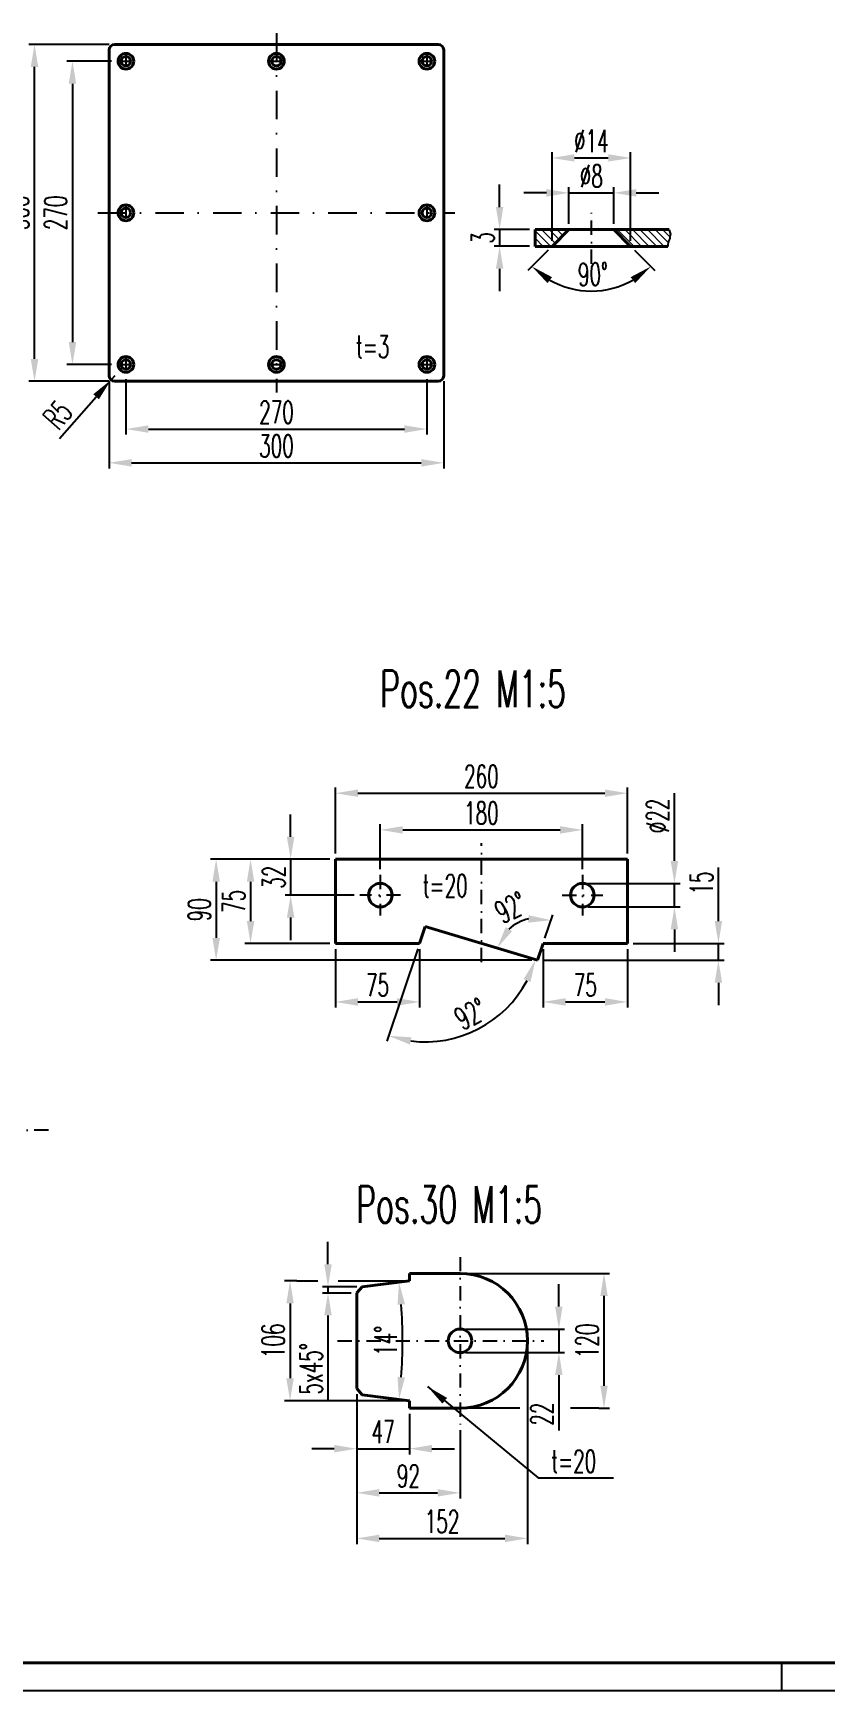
# Model space of a CAD drawing. Extents: x -2850 to -1661, y 5788 to 6629.
# Drawn here: x -2393.6 to -2252.7, y 5792.8 to 6088.1 of the extents above; entities that cross this region are included whole.
import ezdxf

# ---------------------------------------------------------------- set-up
doc = ezdxf.new("R2010")
doc.units = 0
doc.linetypes.add('STRICHPUNKT', pattern=[25.4, 12.7, -6.35, 0, -6.35])
doc.layers.get('Defpoints').update_dxf_attribs({"linetype": 'CONTINUOUS'})
for name, color, linetype, lineweight in [('ACHSE', 150, 'STRICHPUNKT', 25), ('BEM', 6, 'CONTINUOUS', 25), ('SCHRAFFUR', 252, 'CONTINUOUS', 13), ('TEXT_7', 1, 'CONTINUOUS', 60), ('VOLL_03', 6, 'CONTINUOUS', 25), ('VOLL_05', 7, 'CONTINUOUS', 40)]:
    doc.layers.add(name, color=color, linetype=linetype, lineweight=lineweight)
doc.styles.add('ROMANS', font='romans.shx', dxfattribs={"width": 0.6, "height": 80})
doc.styles.get("Standard").update_dxf_attribs({"font": 'romans.shx', "width": 0.6})
doc.dimstyles.get("Standard").update_dxf_attribs({"dimtxt": 4, "dimasz": 4, "dimexe": 1, "dimexo": 1, "dimgap": 1, "dimtad": 1, "dimdsep": 46, "dimtxsty": 'Standard', "dimcen": 0, "dimclrd": 256, "dimclre": 256, "dimclrt": 256, "dimazin": 0, "dimtfac": 1, "dimtmove": 0, "dimatfit": 3, "dimfxl": 0, "dimtolj": 1, "dimtzin": 0, "dimarcsym": 0})

# ---------------------------------------------------------------- blocks, each defined once
blk = doc.blocks.new('*D187')
at = {"layer": 'BEM', "lineweight": -2}
for p, q in [((-2379.12, 6027.05), (-2379.78, 6026.3)), ((-2388.97, 6015.89), (-2382.43, 6023.3))]:
    blk.add_line(p, q, dxfattribs=at)
at = {"layer": 'BEM'}
blk.add_solid([(-2382.93, 6023.75), (-2381.93, 6022.86), (-2379.78, 6026.3)], dxfattribs=at)
at = {"layer": 'Defpoints', "color": 0}
for p in [(-2379.78, 6026.3), (-2379.12, 6027.05)]:
    blk.add_point(p, dxfattribs=at)
at = {"layer": 'BEM', "insert": (-2389.27, 6020.08), "char_height": 4, "attachment_point": 5, "rotation": 48.5988}
blk.add_mtext('\\A1;R5', dxfattribs=at)
blk = doc.blocks.new('*D186')
at = {"layer": 'BEM', "lineweight": -2}
for p, q in [((-2380.12, 6086.05), (-2394.4, 6086.05)), ((-2393.4, 6030.05), (-2393.4, 6082.05)), ((-2380.12, 6026.05), (-2394.4, 6026.05))]:
    blk.add_line(p, q, dxfattribs=at)
at = {"layer": 'BEM'}
for points in [[(-2394.07, 6082.05), (-2392.73, 6082.05), (-2393.4, 6086.05)], [(-2394.07, 6030.05), (-2392.73, 6030.05), (-2393.4, 6026.05)]]:
    blk.add_solid(points, dxfattribs=at)
at = {"layer": 'Defpoints', "color": 0}
for p in [(-2393.4, 6086.05), (-2379.12, 6086.05), (-2379.12, 6026.05)]:
    blk.add_point(p, dxfattribs=at)
at = {"layer": 'BEM', "insert": (-2396.4, 6056.05), "char_height": 4, "attachment_point": 5, "rotation": 90}
blk.add_mtext('\\A1;300', dxfattribs=at)
blk = doc.blocks.new('*D185')
at = {"layer": 'BEM', "lineweight": -2}
for p, q in [((-2379.72, 6083.05), (-2387.64, 6083.05)), ((-2386.64, 6079.05), (-2386.64, 6033.05)), ((-2379.72, 6029.05), (-2387.64, 6029.05))]:
    blk.add_line(p, q, dxfattribs=at)
at = {"layer": 'BEM'}
for points in [[(-2387.31, 6079.05), (-2385.98, 6079.05), (-2386.64, 6083.05)], [(-2387.31, 6033.05), (-2385.98, 6033.05), (-2386.64, 6029.05)]]:
    blk.add_solid(points, dxfattribs=at)
at = {"layer": 'Defpoints', "color": 0}
for p in [(-2378.72, 6083.05), (-2386.64, 6029.05), (-2378.72, 6029.05)]:
    blk.add_point(p, dxfattribs=at)
at = {"layer": 'BEM', "insert": (-2389.64, 6056.05), "char_height": 4, "attachment_point": 5, "rotation": 90}
blk.add_mtext('\\A1;270', dxfattribs=at)
blk = doc.blocks.new('*D184')
at = {"layer": 'BEM', "lineweight": -2}
for p, q in [((-2380.12, 6026.05), (-2380.12, 6010.53)), ((-2320.52, 6026.05), (-2320.52, 6010.53)), ((-2376.12, 6011.53), (-2324.52, 6011.53))]:
    blk.add_line(p, q, dxfattribs=at)
at = {"layer": 'BEM'}
for points in [[(-2376.12, 6012.19), (-2376.12, 6010.86), (-2380.12, 6011.53)], [(-2324.52, 6012.19), (-2324.52, 6010.86), (-2320.52, 6011.53)]]:
    blk.add_solid(points, dxfattribs=at)
at = {"layer": 'Defpoints', "color": 0}
for p in [(-2380.12, 6027.05), (-2320.52, 6027.05), (-2320.52, 6011.53)]:
    blk.add_point(p, dxfattribs=at)
at = {"layer": 'BEM', "insert": (-2350.32, 6014.53), "char_height": 4, "attachment_point": 5}
blk.add_mtext('\\A1;300', dxfattribs=at)
blk = doc.blocks.new('*D183')
at = {"layer": 'BEM', "lineweight": -2}
for p, q in [((-2377.12, 6026.45), (-2377.12, 6016.55)), ((-2323.52, 6026.45), (-2323.52, 6016.55)), ((-2373.12, 6017.55), (-2327.52, 6017.55))]:
    blk.add_line(p, q, dxfattribs=at)
at = {"layer": 'BEM'}
for points in [[(-2373.12, 6018.21), (-2373.12, 6016.88), (-2377.12, 6017.55)], [(-2327.52, 6018.21), (-2327.52, 6016.88), (-2323.52, 6017.55)]]:
    blk.add_solid(points, dxfattribs=at)
at = {"layer": 'Defpoints', "color": 0}
for p in [(-2377.12, 6027.45), (-2323.52, 6027.45), (-2323.52, 6017.55)]:
    blk.add_point(p, dxfattribs=at)
at = {"layer": 'BEM', "insert": (-2350.32, 6020.55), "char_height": 4, "attachment_point": 5}
blk.add_mtext('\\A1;270', dxfattribs=at)
blk = doc.blocks.new('*D99')
at = {"layer": 'BEM', "lineweight": -2}
for p, q in [((-2301.24, 6051.09), (-2301.24, 6066.83)), ((-2297.24, 6065.83), (-2291.24, 6065.83)), ((-2287.24, 6051.09), (-2287.24, 6066.83))]:
    blk.add_line(p, q, dxfattribs=at)
at = {"layer": 'BEM'}
for points in [[(-2297.24, 6066.5), (-2297.24, 6065.17), (-2301.24, 6065.83)], [(-2291.24, 6066.5), (-2291.24, 6065.17), (-2287.24, 6065.83)]]:
    blk.add_solid(points, dxfattribs=at)
at = {"layer": 'Defpoints', "color": 0}
for p in [(-2287.24, 6065.83), (-2301.24, 6050.09), (-2287.24, 6050.09)]:
    blk.add_point(p, dxfattribs=at)
at = {"layer": 'BEM', "insert": (-2294.24, 6068.83), "char_height": 4, "attachment_point": 5}
blk.add_mtext('\\A1;%%c14', dxfattribs=at)
blk = doc.blocks.new('*D98')
at = {"layer": 'BEM', "lineweight": -2}
for p, q in [((-2302.24, 6059.61), (-2306.24, 6059.61)), ((-2298.24, 6054.09), (-2298.24, 6060.61)), ((-2298.24, 6059.61), (-2290.24, 6059.61)), ((-2290.24, 6054.09), (-2290.24, 6060.61)), ((-2286.24, 6059.61), (-2282.24, 6059.61))]:
    blk.add_line(p, q, dxfattribs=at)
at = {"layer": 'BEM'}
for points in [[(-2302.24, 6060.28), (-2302.24, 6058.94), (-2298.24, 6059.61)], [(-2286.24, 6060.28), (-2286.24, 6058.94), (-2290.24, 6059.61)]]:
    blk.add_solid(points, dxfattribs=at)
at = {"layer": 'Defpoints', "color": 0}
for p in [(-2290.24, 6059.61), (-2298.24, 6053.09), (-2290.24, 6053.09)]:
    blk.add_point(p, dxfattribs=at)
at = {"layer": 'BEM', "insert": (-2294.24, 6062.61), "char_height": 4, "attachment_point": 5}
blk.add_mtext('\\A1;%%c8', dxfattribs=at)
blk = doc.blocks.new('*D97')
at = {"layer": 'BEM', "lineweight": -2}
for p, q in [((-2301.95, 6049.38), (-2305.53, 6045.79)), ((-2286.53, 6049.38), (-2282.95, 6045.79))]:
    blk.add_line(p, q, dxfattribs=at)
blk.add_arc((-2294.24, 6057.09), 14.97, 240.3536, 299.6464, dxfattribs=at)
at = {"layer": 'BEM'}
for points in [[(-2302.05, 6043.54), (-2301.24, 6044.6), (-2304.83, 6046.5)], [(-2287.24, 6044.6), (-2286.43, 6043.54), (-2283.65, 6046.5)]]:
    blk.add_solid(points, dxfattribs=at)
at = {"layer": 'Defpoints', "color": 0}
for p in [(-2298.24, 6053.09), (-2290.24, 6053.09), (-2301.24, 6050.09), (-2287.24, 6050.09), (-2298.11, 6042.62)]:
    blk.add_point(p, dxfattribs=at)
at = {"layer": 'BEM', "insert": (-2293.95, 6045.12), "char_height": 4, "attachment_point": 5, "rotation": 1.3909}
blk.add_mtext('\\A1;90°', dxfattribs=at)
blk = doc.blocks.new('*D96')
at = {"layer": 'BEM', "lineweight": -2}
for p, q in [((-2310.57, 6057.09), (-2310.57, 6061.09)), ((-2305.24, 6053.09), (-2311.57, 6053.09)), ((-2310.57, 6053.09), (-2310.57, 6050.09)), ((-2305.24, 6050.09), (-2311.57, 6050.09)), ((-2310.57, 6046.09), (-2310.57, 6042.09))]:
    blk.add_line(p, q, dxfattribs=at)
at = {"layer": 'BEM'}
for points in [[(-2311.24, 6057.09), (-2309.91, 6057.09), (-2310.57, 6053.09)], [(-2311.24, 6046.09), (-2309.91, 6046.09), (-2310.57, 6050.09)]]:
    blk.add_solid(points, dxfattribs=at)
at = {"layer": 'Defpoints', "color": 0}
for p in [(-2304.24, 6053.09), (-2310.57, 6050.09), (-2304.24, 6050.09)]:
    blk.add_point(p, dxfattribs=at)
at = {"layer": 'BEM', "insert": (-2313.57, 6051.59), "char_height": 4, "attachment_point": 5, "rotation": 90}
blk.add_mtext('\\A1;3', dxfattribs=at)
blk = doc.blocks.new('*D48')
at = {"layer": 'BEM', "lineweight": -2}
for p, q in [((-2341.14, 5868.81), (-2341.14, 5872.81)), ((-2336.03, 5864.81), (-2342.14, 5864.81)), ((-2337.02, 5863.68), (-2342.14, 5863.68)), ((-2341.14, 5864.81), (-2341.14, 5863.68)), ((-2341.14, 5859.68), (-2341.14, 5844.66))]:
    blk.add_line(p, q, dxfattribs=at)
at = {"layer": 'BEM'}
for points in [[(-2341.8, 5868.81), (-2340.47, 5868.81), (-2341.14, 5864.81)], [(-2341.8, 5859.68), (-2340.47, 5859.68), (-2341.14, 5863.68)]]:
    blk.add_solid(points, dxfattribs=at)
at = {"layer": 'Defpoints', "color": 0}
for p in [(-2341.14, 5863.68), (-2336.02, 5863.68), (-2335.03, 5864.81)]:
    blk.add_point(p, dxfattribs=at)
at = {"layer": 'BEM', "insert": (-2344.14, 5850.17), "char_height": 4, "attachment_point": 5, "rotation": 90}
blk.add_mtext('\\A1;5x45°', dxfattribs=at)
blk = doc.blocks.new('*D47')
at = {"layer": 'BEM', "lineweight": -2}
for p, q in [((-2346.67, 5865.84), (-2348.89, 5865.84)), ((-2347.89, 5861.84), (-2347.89, 5848.49)), ((-2327.62, 5844.49), (-2348.89, 5844.49))]:
    blk.add_line(p, q, dxfattribs=at)
at = {"layer": 'BEM'}
for points in [[(-2348.56, 5861.84), (-2347.23, 5861.84), (-2347.89, 5865.84)], [(-2348.56, 5848.49), (-2347.23, 5848.49), (-2347.89, 5844.49)]]:
    blk.add_solid(points, dxfattribs=at)
at = {"layer": 'Defpoints', "color": 0}
for p in [(-2345.67, 5865.84), (-2347.89, 5844.49), (-2326.62, 5844.49)]:
    blk.add_point(p, dxfattribs=at)
at = {"layer": 'BEM', "insert": (-2350.89, 5855.16), "char_height": 4, "attachment_point": 5, "rotation": 90}
blk.add_mtext('\\A1;106', dxfattribs=at)
blk = doc.blocks.new('*D46')
at = {"layer": 'BEM', "lineweight": -2}
for p, q in [((-2305.62, 5854.16), (-2305.62, 5818.98)), ((-2336.02, 5845.65), (-2336.02, 5818.98)), ((-2332.02, 5819.98), (-2309.62, 5819.98))]:
    blk.add_line(p, q, dxfattribs=at)
at = {"layer": 'BEM'}
for points in [[(-2332.02, 5820.64), (-2332.02, 5819.31), (-2336.02, 5819.98)], [(-2309.62, 5820.64), (-2309.62, 5819.31), (-2305.62, 5819.98)]]:
    blk.add_solid(points, dxfattribs=at)
at = {"layer": 'Defpoints', "color": 0}
for p in [(-2305.62, 5855.16), (-2336.02, 5846.65), (-2305.62, 5819.98)]:
    blk.add_point(p, dxfattribs=at)
at = {"layer": 'BEM', "insert": (-2320.82, 5822.98), "char_height": 4, "attachment_point": 5}
blk.add_mtext('\\A1;152', dxfattribs=at)
blk = doc.blocks.new('*D45')
at = {"layer": 'BEM', "lineweight": -2}
for p, q in [((-2336.02, 5845.65), (-2336.02, 5827.09)), ((-2317.62, 5839.24), (-2317.62, 5827.09)), ((-2332.02, 5828.09), (-2321.62, 5828.09))]:
    blk.add_line(p, q, dxfattribs=at)
at = {"layer": 'BEM'}
for points in [[(-2332.02, 5828.76), (-2332.02, 5827.43), (-2336.02, 5828.09)], [(-2321.62, 5828.76), (-2321.62, 5827.43), (-2317.62, 5828.09)]]:
    blk.add_solid(points, dxfattribs=at)
at = {"layer": 'Defpoints', "color": 0}
for p in [(-2336.02, 5846.65), (-2317.62, 5840.24), (-2317.62, 5828.09)]:
    blk.add_point(p, dxfattribs=at)
at = {"layer": 'BEM', "insert": (-2326.82, 5831.09), "char_height": 4, "attachment_point": 5}
blk.add_mtext('\\A1;92', dxfattribs=at)
blk = doc.blocks.new('*D44')
at = {"layer": 'BEM', "lineweight": -2}
for p, q in [((-2336.02, 5845.65), (-2336.02, 5834.95)), ((-2326.62, 5842.16), (-2326.62, 5834.95)), ((-2340.02, 5835.95), (-2344.02, 5835.95)), ((-2336.02, 5835.95), (-2326.62, 5835.95)), ((-2322.62, 5835.95), (-2318.62, 5835.95))]:
    blk.add_line(p, q, dxfattribs=at)
at = {"layer": 'BEM'}
for points in [[(-2340.02, 5836.62), (-2340.02, 5835.29), (-2336.02, 5835.95)], [(-2322.62, 5836.62), (-2322.62, 5835.29), (-2326.62, 5835.95)]]:
    blk.add_solid(points, dxfattribs=at)
at = {"layer": 'Defpoints', "color": 0}
for p in [(-2336.02, 5846.65), (-2326.62, 5843.16), (-2326.62, 5835.95)]:
    blk.add_point(p, dxfattribs=at)
at = {"layer": 'BEM', "insert": (-2331.32, 5838.95), "char_height": 4, "attachment_point": 5}
blk.add_mtext('\\A1;47', dxfattribs=at)
blk = doc.blocks.new('*D43')
at = {"layer": 'BEM', "lineweight": -2}
for p, q in [((-2316.62, 5867.16), (-2290.98, 5867.16)), ((-2291.98, 5847.16), (-2291.98, 5863.16)), ((-2292.9, 5843.16), (-2290.98, 5843.16))]:
    blk.add_line(p, q, dxfattribs=at)
at = {"layer": 'BEM'}
for points in [[(-2292.64, 5863.16), (-2291.31, 5863.16), (-2291.98, 5867.16)], [(-2292.64, 5847.16), (-2291.31, 5847.16), (-2291.98, 5843.16)]]:
    blk.add_solid(points, dxfattribs=at)
at = {"layer": 'Defpoints', "color": 0}
for p in [(-2317.62, 5867.16), (-2291.98, 5867.16), (-2293.9, 5843.16)]:
    blk.add_point(p, dxfattribs=at)
at = {"layer": 'BEM', "insert": (-2294.98, 5855.16), "char_height": 4, "attachment_point": 5, "rotation": 90}
blk.add_mtext('\\A1;120', dxfattribs=at)
blk = doc.blocks.new('*D42')
at = {"layer": 'BEM', "lineweight": -2}
for p, q in [((-2300.02, 5861.26), (-2300.02, 5865.26)), ((-2316.62, 5857.26), (-2299.02, 5857.26)), ((-2300.02, 5857.26), (-2300.02, 5853.06)), ((-2316.62, 5853.06), (-2299.02, 5853.06)), ((-2300.02, 5849.06), (-2300.02, 5839.18))]:
    blk.add_line(p, q, dxfattribs=at)
at = {"layer": 'BEM'}
for points in [[(-2300.69, 5861.26), (-2299.36, 5861.26), (-2300.02, 5857.26)], [(-2300.69, 5849.06), (-2299.36, 5849.06), (-2300.02, 5853.06)]]:
    blk.add_solid(points, dxfattribs=at)
at = {"layer": 'Defpoints', "color": 0}
for p in [(-2317.62, 5857.26), (-2317.62, 5853.06), (-2300.02, 5853.06)]:
    blk.add_point(p, dxfattribs=at)
at = {"layer": 'BEM', "insert": (-2303.02, 5842.12), "char_height": 4, "attachment_point": 5, "rotation": 90}
blk.add_mtext('\\A1;22', dxfattribs=at)
blk = doc.blocks.new('*D41')
at = {"layer": 'BEM', "lineweight": -2}
blk.add_arc((-2413.55, 5855.16), 85.7, 355.6744, 4.3256, dxfattribs=at)
at = {"layer": 'BEM'}
for points in [[(-2328.76, 5861.56), (-2327.43, 5861.69), (-2328.49, 5865.61)], [(-2327.43, 5848.64), (-2328.76, 5848.77), (-2328.49, 5844.72)]]:
    blk.add_solid(points, dxfattribs=at)
at = {"layer": 'Defpoints', "color": 0}
for p in [(-2335.03, 5864.81), (-2326.62, 5865.84), (-2327.92, 5851.68), (-2335.03, 5845.52), (-2326.62, 5844.49)]:
    blk.add_point(p, dxfattribs=at)
at = {"layer": 'BEM', "insert": (-2330.85, 5855.16), "char_height": 4, "attachment_point": 5, "rotation": 90}
blk.add_mtext('\\A1;14°', dxfattribs=at)
blk = doc.blocks.new('*D32')
at = {"layer": 'BEM', "lineweight": -2}
for p, q in [((-2279.44, 5940.63), (-2279.44, 5952.69)), ((-2294.82, 5936.63), (-2278.44, 5936.63)), ((-2279.44, 5932.43), (-2279.44, 5936.63)), ((-2294.82, 5932.43), (-2278.44, 5932.43)), ((-2279.44, 5928.43), (-2279.44, 5924.43))]:
    blk.add_line(p, q, dxfattribs=at)
at = {"layer": 'BEM'}
for points in [[(-2280.11, 5940.63), (-2278.78, 5940.63), (-2279.44, 5936.63)], [(-2280.11, 5928.43), (-2278.78, 5928.43), (-2279.44, 5932.43)]]:
    blk.add_solid(points, dxfattribs=at)
at = {"layer": 'Defpoints', "color": 0}
for p in [(-2295.82, 5936.63), (-2279.44, 5936.63), (-2295.82, 5932.43)]:
    blk.add_point(p, dxfattribs=at)
at = {"layer": 'BEM', "insert": (-2282.44, 5948.66), "char_height": 4, "attachment_point": 5, "rotation": 90}
blk.add_mtext('\\A1;%%c22', dxfattribs=at)
blk = doc.blocks.new('*D31')
at = {"layer": 'BEM', "lineweight": -2}
for p, q in [((-2271.61, 5929.93), (-2271.61, 5939.47)), ((-2286.82, 5925.93), (-2270.61, 5925.93)), ((-2271.61, 5922.93), (-2271.61, 5925.93)), ((-2302.82, 5922.93), (-2270.61, 5922.93)), ((-2271.61, 5918.93), (-2271.61, 5914.93))]:
    blk.add_line(p, q, dxfattribs=at)
at = {"layer": 'BEM'}
for points in [[(-2272.28, 5929.93), (-2270.94, 5929.93), (-2271.61, 5925.93)], [(-2272.28, 5918.93), (-2270.94, 5918.93), (-2271.61, 5922.93)]]:
    blk.add_solid(points, dxfattribs=at)
at = {"layer": 'Defpoints', "color": 0}
for p in [(-2287.82, 5925.93), (-2271.61, 5925.93), (-2303.82, 5922.93)]:
    blk.add_point(p, dxfattribs=at)
at = {"layer": 'BEM', "insert": (-2274.61, 5936.7), "char_height": 4, "attachment_point": 5, "rotation": 90}
blk.add_mtext('\\A1;15', dxfattribs=at)
blk = doc.blocks.new('*D30')
at = {"layer": 'BEM', "lineweight": -2}
blk.add_line((-2325.14, 5924.98), (-2330.63, 5908.52), dxfattribs=at)
blk.add_arc((-2323.82, 5928.93), 20.52, 262.7541, 332.1117, dxfattribs=at)
at = {"layer": 'BEM'}
for points in [[(-2306.31, 5919.59), (-2305.07, 5919.08), (-2304.17, 5923.04)], [(-2326.56, 5907.93), (-2326.26, 5909.23), (-2330.31, 5909.47)]]:
    blk.add_solid(points, dxfattribs=at)
at = {"layer": 'Defpoints', "color": 0}
for p in [(-2323.82, 5928.93), (-2323.82, 5928.93), (-2324.82, 5925.93), (-2303.82, 5922.93), (-2319.51, 5908.87)]:
    blk.add_point(p, dxfattribs=at)
at = {"layer": 'BEM', "insert": (-2315.75, 5913.38), "char_height": 4, "attachment_point": 5, "rotation": 27.4329}
blk.add_mtext('\\A1;92°', dxfattribs=at)
blk = doc.blocks.new('*D29')
at = {"layer": 'BEM', "lineweight": -2}
blk.add_line((-2302.51, 5926.88), (-2301.12, 5931.03), dxfattribs=at)
blk.add_arc((-2303.82, 5922.93), 7.54, 102.3458, 132.52, dxfattribs=at)
at = {"layer": 'BEM'}
for points in [[(-2308.35, 5928.13), (-2309.48, 5928.84), (-2311.04, 5925.1)], [(-2305.4, 5930.96), (-2305.47, 5929.63), (-2301.44, 5930.08)]]:
    blk.add_solid(points, dxfattribs=at)
at = {"layer": 'Defpoints', "color": 0}
for p in [(-2323.82, 5928.93), (-2308.94, 5928.47), (-2302.82, 5925.93), (-2303.82, 5922.93), (-2303.82, 5922.93)]:
    blk.add_point(p, dxfattribs=at)
at = {"layer": 'BEM', "insert": (-2308.58, 5932.33), "char_height": 4, "attachment_point": 5, "rotation": 26.8204}
blk.add_mtext('\\A1;92°', dxfattribs=at)
blk = doc.blocks.new('*D28')
at = {"layer": 'BEM', "lineweight": -2}
for p, q in [((-2302.82, 5924.93), (-2302.82, 5914.52)), ((-2287.82, 5924.93), (-2287.82, 5914.52)), ((-2298.82, 5915.52), (-2291.82, 5915.52))]:
    blk.add_line(p, q, dxfattribs=at)
at = {"layer": 'BEM'}
for points in [[(-2298.82, 5916.19), (-2298.82, 5914.85), (-2302.82, 5915.52)], [(-2291.82, 5916.19), (-2291.82, 5914.85), (-2287.82, 5915.52)]]:
    blk.add_solid(points, dxfattribs=at)
at = {"layer": 'Defpoints', "color": 0}
for p in [(-2302.82, 5925.93), (-2287.82, 5925.93), (-2287.82, 5915.52)]:
    blk.add_point(p, dxfattribs=at)
at = {"layer": 'BEM', "insert": (-2295.32, 5918.52), "char_height": 4, "attachment_point": 5}
blk.add_mtext('\\A1;75', dxfattribs=at)
blk = doc.blocks.new('*D27')
at = {"layer": 'BEM', "lineweight": -2}
for p, q in [((-2339.82, 5924.93), (-2339.82, 5914.52)), ((-2324.82, 5924.93), (-2324.82, 5914.52)), ((-2335.82, 5915.52), (-2328.82, 5915.52))]:
    blk.add_line(p, q, dxfattribs=at)
at = {"layer": 'BEM'}
for points in [[(-2335.82, 5916.19), (-2335.82, 5914.85), (-2339.82, 5915.52)], [(-2328.82, 5916.19), (-2328.82, 5914.85), (-2324.82, 5915.52)]]:
    blk.add_solid(points, dxfattribs=at)
at = {"layer": 'Defpoints', "color": 0}
for p in [(-2339.82, 5925.93), (-2324.82, 5925.93), (-2324.82, 5915.52)]:
    blk.add_point(p, dxfattribs=at)
at = {"layer": 'BEM', "insert": (-2332.32, 5918.52), "char_height": 4, "attachment_point": 5}
blk.add_mtext('\\A1;75', dxfattribs=at)
blk = doc.blocks.new('*D26')
at = {"layer": 'BEM', "lineweight": -2}
for p, q in [((-2340.82, 5940.93), (-2362.06, 5940.93)), ((-2361.06, 5936.93), (-2361.06, 5926.93)), ((-2304.82, 5922.93), (-2362.06, 5922.93))]:
    blk.add_line(p, q, dxfattribs=at)
at = {"layer": 'BEM'}
for points in [[(-2361.72, 5936.93), (-2360.39, 5936.93), (-2361.06, 5940.93)], [(-2361.72, 5926.93), (-2360.39, 5926.93), (-2361.06, 5922.93)]]:
    blk.add_solid(points, dxfattribs=at)
at = {"layer": 'Defpoints', "color": 0}
for p in [(-2339.82, 5940.93), (-2361.06, 5922.93), (-2303.82, 5922.93)]:
    blk.add_point(p, dxfattribs=at)
at = {"layer": 'BEM', "insert": (-2364.06, 5931.93), "char_height": 4, "attachment_point": 5, "rotation": 90}
blk.add_mtext('\\A1;90', dxfattribs=at)
blk = doc.blocks.new('*D25')
at = {"layer": 'BEM', "lineweight": -2}
for p, q in [((-2340.82, 5940.93), (-2355.93, 5940.93)), ((-2354.93, 5936.93), (-2354.93, 5929.93)), ((-2340.82, 5925.93), (-2355.93, 5925.93))]:
    blk.add_line(p, q, dxfattribs=at)
at = {"layer": 'BEM'}
for points in [[(-2355.59, 5936.93), (-2354.26, 5936.93), (-2354.93, 5940.93)], [(-2355.59, 5929.93), (-2354.26, 5929.93), (-2354.93, 5925.93)]]:
    blk.add_solid(points, dxfattribs=at)
at = {"layer": 'Defpoints', "color": 0}
for p in [(-2339.82, 5940.93), (-2354.93, 5925.93), (-2339.82, 5925.93)]:
    blk.add_point(p, dxfattribs=at)
at = {"layer": 'BEM', "insert": (-2357.93, 5933.43), "char_height": 4, "attachment_point": 5, "rotation": 90}
blk.add_mtext('\\A1;75', dxfattribs=at)
blk = doc.blocks.new('*D24')
at = {"layer": 'BEM', "lineweight": -2}
for p, q in [((-2347.79, 5944.93), (-2347.79, 5948.93)), ((-2340.82, 5940.93), (-2348.79, 5940.93)), ((-2347.79, 5940.93), (-2347.79, 5934.53)), ((-2336.45, 5934.53), (-2348.79, 5934.53)), ((-2347.79, 5930.53), (-2347.79, 5926.53))]:
    blk.add_line(p, q, dxfattribs=at)
at = {"layer": 'BEM'}
for points in [[(-2348.46, 5944.93), (-2347.12, 5944.93), (-2347.79, 5940.93)], [(-2348.46, 5930.53), (-2347.12, 5930.53), (-2347.79, 5934.53)]]:
    blk.add_solid(points, dxfattribs=at)
at = {"layer": 'Defpoints', "color": 0}
for p in [(-2339.82, 5940.93), (-2347.79, 5934.53), (-2335.45, 5934.53)]:
    blk.add_point(p, dxfattribs=at)
at = {"layer": 'BEM', "insert": (-2350.79, 5937.73), "char_height": 4, "attachment_point": 5, "rotation": 90}
blk.add_mtext('\\A1;32', dxfattribs=at)
blk = doc.blocks.new('*D23')
at = {"layer": 'BEM', "lineweight": -2}
for p, q in [((-2339.82, 5941.93), (-2339.82, 5953.69)), ((-2335.82, 5952.69), (-2291.82, 5952.69)), ((-2287.82, 5941.93), (-2287.82, 5953.69))]:
    blk.add_line(p, q, dxfattribs=at)
at = {"layer": 'BEM'}
for points in [[(-2335.82, 5953.36), (-2335.82, 5952.03), (-2339.82, 5952.69)], [(-2291.82, 5953.36), (-2291.82, 5952.03), (-2287.82, 5952.69)]]:
    blk.add_solid(points, dxfattribs=at)
at = {"layer": 'Defpoints', "color": 0}
for p in [(-2287.82, 5952.69), (-2339.82, 5940.93), (-2287.82, 5940.93)]:
    blk.add_point(p, dxfattribs=at)
at = {"layer": 'BEM', "insert": (-2313.82, 5955.69), "char_height": 4, "attachment_point": 5}
blk.add_mtext('\\A1;260', dxfattribs=at)
blk = doc.blocks.new('*D22')
at = {"layer": 'BEM', "lineweight": -2}
for p, q in [((-2331.82, 5939.15), (-2331.82, 5947.16)), ((-2327.82, 5946.16), (-2299.82, 5946.16)), ((-2295.82, 5939.15), (-2295.82, 5947.16))]:
    blk.add_line(p, q, dxfattribs=at)
at = {"layer": 'BEM'}
for points in [[(-2327.82, 5946.82), (-2327.82, 5945.49), (-2331.82, 5946.16)], [(-2299.82, 5946.82), (-2299.82, 5945.49), (-2295.82, 5946.16)]]:
    blk.add_solid(points, dxfattribs=at)
at = {"layer": 'Defpoints', "color": 0}
for p in [(-2295.82, 5946.16), (-2331.82, 5938.15), (-2295.82, 5938.15)]:
    blk.add_point(p, dxfattribs=at)
at = {"layer": 'BEM', "insert": (-2313.82, 5949.16), "char_height": 4, "attachment_point": 5}
blk.add_mtext('\\A1;180', dxfattribs=at)

msp = doc.modelspace()

# ---------------------------------------------------------------- hatches: boundary and pattern name
at = {"layer": 'SCHRAFFUR'}
h = msp.add_hatch(dxfattribs=at)
h.set_pattern_fill('ANSI31', color=256, scale=0.3, angle=90, style=0)
h.set_pattern_definition([(135, (77.5051, 2814.4157), (-0.6735192, -0.6735192), [])])
h.paths.add_polyline_path([(-2304.2388, 6053.0857), (-2304.2388, 6050.0857), (-2301.2388, 6050.0857), (-2298.2388, 6053.0857)])
h.paths.add_polyline_path([(-2280.6157, 6050.0857), (-2280.6334, 6050.4322), (-2280.5456, 6050.7832), (-2280.4202, 6051.1341), (-2280.2823, 6051.4851), (-2280.2447, 6051.8862), (-2280.1569, 6052.2372), (-2280.2949, 6052.7637), (-2280.3821, 6053.0857), (-2290.2388, 6053.0857), (-2287.2388, 6050.0857)])

# ---------------------------------------------------------------- linework, layer by layer
at = {"layer": 'ACHSE', "ltscale": 0.4}
for p, q in [((-2350.3232, 6088.0548), (-2350.3232, 6024.0548)), ((-2382.1232, 6056.0548), (-2318.5232, 6056.0548))]:
    msp.add_line(p, q, dxfattribs=at)
at = {"layer": 'ACHSE', "ltscale": 0.2}
for p, q in [((-2377.1232, 6084.6548), (-2377.1232, 6081.4548)), ((-2323.5232, 6084.6548), (-2323.5232, 6081.4548)), ((-2378.7232, 6083.0548), (-2375.5232, 6083.0548)), ((-2351.9232, 6083.0548), (-2348.7232, 6083.0548)), ((-2325.1232, 6083.0548), (-2321.9232, 6083.0548)), ((-2377.1232, 6057.6548), (-2377.1232, 6054.4548)), ((-2323.5232, 6057.6548), (-2323.5232, 6054.4548)), ((-2294.2388, 6046.9552), (-2294.2388, 6056.4024)), ((-2378.7232, 6029.0548), (-2375.5232, 6029.0548)), ((-2377.1232, 6030.6548), (-2377.1232, 6027.4548)), ((-2351.9232, 6029.0548), (-2348.7232, 6029.0548)), ((-2325.1232, 6029.0548), (-2321.9232, 6029.0548)), ((-2323.5232, 6030.6548), (-2323.5232, 6027.4548)), ((-2313.8242, 5922.5935), (-2313.8242, 5943.8253)), ((-2331.8242, 5938.1545), (-2331.8242, 5930.9057)), ((-2295.8242, 5938.1545), (-2295.8242, 5930.9057)), ((-2328.1997, 5934.5301), (-2335.4486, 5934.5301)), ((-2299.4486, 5934.5301), (-2292.1997, 5934.5301)), ((-2390.9192, 5892.6689), (-2406.2484, 5892.6689)), ((-2317.6194, 5870.088), (-2317.6194, 5840.2416)), ((-2339.4455, 5855.1648), (-2302.6962, 5855.1648))]:
    msp.add_line(p, q, dxfattribs=at)
at = {"layer": 'BEM'}
for p, q in [((-2346.6748, 5865.8386), (-2342.959, 5865.8386)), ((-2339.2976, 5865.8386), (-2327.5859, 5865.8386)), ((-2306.9912, 5843.1648), (-2316.7141, 5843.1648)), ((-2292.8953, 5843.1648), (-2297.9338, 5843.1648))]:
    msp.add_line(p, q, dxfattribs=at)
msp.add_lwpolyline([(-2280.3821, 6053.0857), (-2280.2949, 6052.7637), (-2280.1569, 6052.2372), (-2280.2447, 6051.8862), (-2280.2823, 6051.4851), (-2280.4202, 6051.1341), (-2280.5456, 6050.7832), (-2280.6334, 6050.4322), (-2280.6157, 6050.0857)], dxfattribs=at)
at = {"layer": 'VOLL_03'}
msp.add_line((-2260.3783, 5797.8285), (-2260.3783, 5792.8285), dxfattribs=at)
at = {"layer": 'VOLL_03', "ltscale": 0.8}
msp.add_line((-1666.3783, 5792.8285), (-2845.3783, 5792.8285), dxfattribs=at)
at = {"layer": 'VOLL_05'}
for p, q in [((-2380.1232, 6085.0548), (-2380.1232, 6027.0548)), ((-2379.1232, 6086.0548), (-2321.5232, 6086.0548)), ((-2320.5232, 6085.0548), (-2320.5232, 6027.0548)), ((-2304.2388, 6053.0857), (-2280.3821, 6053.0857)), ((-2304.2388, 6050.0857), (-2304.2388, 6053.0857)), ((-2301.2388, 6050.0857), (-2298.2388, 6053.0857)), ((-2287.2388, 6050.0857), (-2290.2388, 6053.0857)), ((-2304.2388, 6050.0857), (-2280.6157, 6050.0857)), ((-2379.1232, 6026.0548), (-2321.5232, 6026.0548)), ((-2339.8242, 5940.9301), (-2287.8242, 5940.9301)), ((-2339.8242, 5925.9301), (-2339.8242, 5940.9301)), ((-2287.8242, 5925.9301), (-2287.8242, 5940.9301)), ((-2324.8242, 5925.9301), (-2323.8242, 5928.9301)), ((-2303.8242, 5922.9301), (-2323.8242, 5928.9301)), ((-2324.8242, 5925.9301), (-2339.8242, 5925.9301)), ((-2302.8242, 5925.9301), (-2303.8242, 5922.9301)), ((-2302.8242, 5925.9301), (-2287.8242, 5925.9301)), ((-2317.6194, 5867.1648), (-2326.6194, 5867.1648)), ((-2326.6194, 5867.1648), (-2326.6194, 5865.8386)), ((-2326.6194, 5867.1648), (-2317.6194, 5867.1648)), ((-2336.0194, 5863.6845), (-2335.0269, 5864.8063)), ((-2336.0194, 5863.6845), (-2336.0194, 5846.6452)), ((-2335.0269, 5864.8063), (-2326.6194, 5865.8386)), ((-2336.0194, 5846.6452), (-2335.0269, 5845.5233)), ((-2335.0269, 5845.5233), (-2326.6194, 5844.491)), ((-2326.6194, 5843.1648), (-2326.6194, 5844.491)), ((-2326.6194, 5843.1648), (-2317.6194, 5843.1648))]:
    msp.add_line(p, q, dxfattribs=at)
at = {"layer": 'VOLL_05', "ltscale": 0.8}
msp.add_line((-1671.3783, 5797.8285), (-2840.3783, 5797.8285), dxfattribs=at)
at = {"layer": 'VOLL_05'}
for centre, radius in [((-2377.1232, 6083.0548), 1.4), ((-2377.1232, 6083.0548), 0.84), ((-2350.3232, 6083.0548), 1.4), ((-2350.3232, 6083.0548), 0.84), ((-2323.5232, 6083.0548), 1.4), ((-2323.5232, 6083.0548), 0.84), ((-2377.1232, 6056.0548), 1.4), ((-2377.1232, 6056.0548), 0.84), ((-2323.5232, 6056.0548), 1.4), ((-2323.5232, 6056.0548), 0.84), ((-2377.1232, 6029.0548), 1.4), ((-2377.1232, 6029.0548), 0.84), ((-2350.3232, 6029.0548), 1.4), ((-2350.3232, 6029.0548), 0.84), ((-2323.5232, 6029.0548), 1.4), ((-2323.5232, 6029.0548), 0.84), ((-2331.8242, 5934.5301), 2.1), ((-2295.8242, 5934.5301), 2.1), ((-2317.6194, 5855.1648), 2.1)]:
    msp.add_circle(centre, radius, dxfattribs=at)
for centre, radius, start, end in [((-2379.1232, 6085.0548), 1, 90, 180), ((-2321.5232, 6085.0548), 1, 0, 90), ((-2379.1232, 6027.0548), 1, 180, 270), ((-2321.5232, 6027.0548), 1, 270, 0), ((-2317.6194, 5855.1648), 12, 270, 90)]:
    msp.add_arc(centre, radius, start, end, dxfattribs=at)

# ---------------------------------------------------------------- texts
at = {"layer": 'BEM', "char_height": 4, "attachment_point": 5}
for s, insert in [('t=3', (-2333.1991, 6032.223)), ('t=20', (-2320.2653, 5936.1995)), ('t=20', (-2297.3814, 5833.7136))]:
    msp.add_mtext(s, dxfattribs=dict(at, insert=insert))
at = {"layer": 'TEXT_7', "style": 'ROMANS', "width": 0.6}
for s, p in [('Pos.22 M1:5', (-2331.8572, 5968.0053)), ('Pos.30 M1:5', (-2336.1035, 5876.1725))]:
    msp.add_text(s, height=6.534407, dxfattribs=at).set_placement(p)

# ---------------------------------------------------------------- dimensions: what is measured, and where the dimension line sits
at = {"layer": 'BEM'}
for base, p1, p2, picture, middle in [((-2393.4006, 6086.0548), (-2379.1232, 6026.0548), (-2379.1232, 6086.0548), '*D186', (-2396.4006, 6056.0548)), ((-2386.6446, 6029.0548), (-2378.7232, 6083.0548), (-2378.7232, 6029.0548), '*D185', (-2389.6446, 6056.0548)), ((-2347.7906, 5934.5301), (-2339.8242, 5940.9301), (-2335.4486, 5934.5301), '*D24', (-2350.7906, 5937.7301)), ((-2361.0554, 5922.9301), (-2339.8242, 5940.9301), (-2303.8242, 5922.9301), '*D26', (-2364.0554, 5931.9301)), ((-2354.9271, 5925.9301), (-2339.8242, 5940.9301), (-2339.8242, 5925.9301), '*D25', (-2357.9271, 5933.4301)), ((-2271.6093, 5925.9301), (-2303.8242, 5922.9301), (-2287.8242, 5925.9301), '*D31', (-2274.6093, 5936.7015)), ((-2291.9771, 5867.1648), (-2293.8953, 5843.1648), (-2317.6194, 5867.1648), '*D43', (-2294.9771, 5855.1648))]:
    dim = msp.add_linear_dim(base=base, p1=p1, p2=p2, angle=90, dimstyle='Standard', override={"dimlfac": 5}, dxfattribs=at)
    dim.commit()
    dim.dimension.update_dxf_attribs({"geometry": picture, "text_midpoint": middle})
for p1, p2, distance, picture, middle in [((-2301.2388, 6050.0857), (-2287.2388, 6050.0857), 15.7488, '*D99', (-2294.2388, 6068.8345)), ((-2298.2388, 6053.0857), (-2290.2388, 6053.0857), 6.5249, '*D98', (-2294.2388, 6062.6106))]:
    dim = msp.add_aligned_dim(p1=p1, p2=p2, distance=distance, text='%%c<>', dimstyle='Standard', dxfattribs=at)
    dim.commit()
    dim.dimension.update_dxf_attribs({"geometry": picture, "text_midpoint": middle})
dim = msp.add_linear_dim(base=(-2310.5725, 6050.0857), p1=(-2304.2388, 6053.0857), p2=(-2304.2388, 6050.0857), angle=90, dimstyle='Standard', dxfattribs=at)
dim.commit()
dim.dimension.update_dxf_attribs({"geometry": '*D96', "text_midpoint": (-2310.5725, 6051.5857), "dimtype": 128})
dim = msp.add_angular_dim_2l(base=(-2298.1138, 6042.6241), line1=((-2287.2388, 6050.0857), (-2290.2388, 6053.0857)), line2=((-2301.2388, 6050.0857), (-2298.2388, 6053.0857)), text='90°', dimstyle='Standard', dxfattribs=at)
dim.commit()
dim.dimension.update_dxf_attribs({"geometry": '*D97', "text_midpoint": (-2293.8754, 6042.1184), "dimtype": 130})
dim = msp.add_radius_dim(center=(-2379.1232, 6027.0548), mpoint=(-2379.7846, 6026.3047), dimstyle='Standard', override={"dimlfac": 5}, dxfattribs=at)
dim.commit()
dim.dimension.update_dxf_attribs({"geometry": '*D187', "text_midpoint": (-2389.2717, 6020.0805)})
for base, p1, p2, text, picture, middle in [((-2320.5232, 6011.5258), (-2380.1232, 6027.0548), (-2320.5232, 6027.0548), '300', '*D184', (-2350.3232, 6014.5258)), ((-2323.5232, 6017.5466), (-2377.1232, 6027.4548), (-2323.5232, 6027.4548), '270', '*D183', (-2350.3232, 6020.5466))]:
    dim = msp.add_linear_dim(base=base, p1=p1, p2=p2, text=text, dimstyle='Standard', override={"dimlfac": 5}, dxfattribs=at)
    dim.commit()
    dim.dimension.update_dxf_attribs({"geometry": picture, "text_midpoint": middle})
for base, p1, p2, picture, middle in [((-2287.8242, 5952.6934), (-2339.8242, 5940.9301), (-2287.8242, 5940.9301), '*D23', (-2313.8242, 5955.6934)), ((-2295.8242, 5946.1556), (-2331.8242, 5938.1545), (-2295.8242, 5938.1545), '*D22', (-2313.8242, 5949.1556)), ((-2324.8242, 5915.5195), (-2339.8242, 5925.9301), (-2324.8242, 5925.9301), '*D27', (-2332.3242, 5918.5195)), ((-2287.8242, 5915.5195), (-2302.8242, 5925.9301), (-2287.8242, 5925.9301), '*D28', (-2295.3242, 5918.5195)), ((-2305.6194, 5819.9757), (-2336.0194, 5846.6452), (-2305.6194, 5855.1648), '*D46', (-2320.8194, 5822.9757)), ((-2326.6194, 5835.9539), (-2336.0194, 5846.6452), (-2326.6194, 5843.1648), '*D44', (-2331.3194, 5838.9539)), ((-2317.6194, 5828.0934), (-2336.0194, 5846.6452), (-2317.6194, 5840.2416), '*D45', (-2326.8194, 5831.0934))]:
    dim = msp.add_linear_dim(base=base, p1=p1, p2=p2, dimstyle='Standard', override={"dimlfac": 5}, dxfattribs=at)
    dim.commit()
    dim.dimension.update_dxf_attribs({"geometry": picture, "text_midpoint": middle})
for base, p1, p2, text, picture, middle in [((-2279.4443, 5936.6301), (-2295.8242, 5932.4301), (-2295.8242, 5936.6301), '%%c22', '*D32', (-2282.4443, 5948.6587)), ((-2341.1356, 5863.6845), (-2335.0269, 5864.8063), (-2336.0194, 5863.6845), '5x45°', '*D48', (-2344.1356, 5850.1702)), ((-2347.8942, 5844.491), (-2345.6748, 5865.8386), (-2326.6194, 5844.491), '106', '*D47', (-2350.8942, 5855.1648)), ((-2300.025, 5853.0648), (-2317.6194, 5857.2648), (-2317.6194, 5853.0648), '22', '*D42', (-2303.025, 5842.122))]:
    dim = msp.add_linear_dim(base=base, p1=p1, p2=p2, angle=90, text=text, dimstyle='Standard', override={"dimlfac": 5}, dxfattribs=at)
    dim.commit()
    dim.dimension.update_dxf_attribs({"geometry": picture, "text_midpoint": middle})
dim = msp.add_angular_dim_2l(base=(-2308.9369, 5928.4664), line1=((-2303.8242, 5922.9301), (-2323.8242, 5928.9301)), line2=((-2302.8242, 5925.9301), (-2303.8242, 5922.9301)), text='92°', dimstyle='Standard', override={"dimlfac": 5}, dxfattribs=at)
dim.commit()
dim.dimension.update_dxf_attribs({"geometry": '*D29', "text_midpoint": (-2307.2243, 5929.6554), "dimtype": 130})
for base, line1, line2, text, picture, middle in [((-2319.5085, 5908.8739), ((-2324.8242, 5925.9301), (-2323.8242, 5928.9301)), ((-2303.8242, 5922.9301), (-2323.8242, 5928.9301)), '92°', '*D30', (-2315.7547, 5913.3844)), ((-2327.9197, 5851.6756), ((-2335.0269, 5845.5233), (-2326.6194, 5844.491)), ((-2335.0269, 5864.8063), (-2326.6194, 5865.8386)), '14°', '*D41', (-2330.8486, 5855.1648))]:
    dim = msp.add_angular_dim_2l(base=base, line1=line1, line2=line2, text=text, dimstyle='Standard', override={"dimlfac": 5}, dxfattribs=at)
    dim.commit()
    dim.dimension.update_dxf_attribs({"geometry": picture, "text_midpoint": middle})

# ---------------------------------------------------------------- leaders
msp.add_leader([(-2323.4331, 5847.037), (-2303.6793, 5830.7404), (-2290.3084, 5830.7404)], dimstyle='Standard', override={"dimgap": 1, "dimtad": 0, "dimlfac": 5}, dxfattribs=at)

doc.saveas('drawing.dxf')
